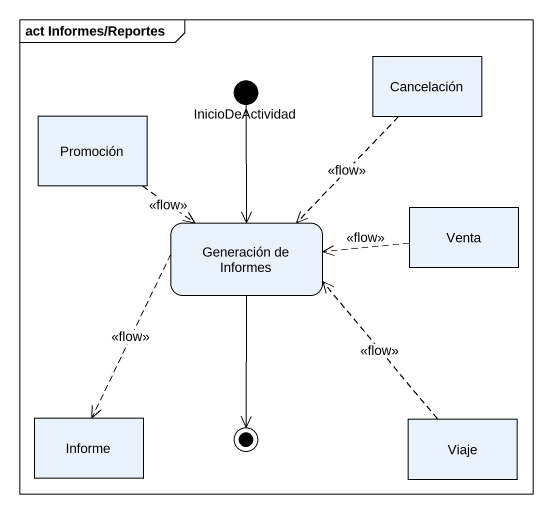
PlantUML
@startuml
mainframe act Informes/Reportes
hide empty description
state Cancelación <<object>>
state Promoción <<object>>
state InicioDeActividad <<start>>
state "Generación de Informes" as Generación_de_Informes
state Venta <<object>>
state Informe <<object>>
state Viaje <<object>>
Cancelación -[dashed]-> Generación_de_Informes : <<flow>>
Promoción -[dashed]-> Generación_de_Informes : <<flow>>
InicioDeActividad --> Generación_de_Informes
Generación_de_Informes -[dashed]-> Informe : <<flow>>
Venta -left[dashed]-> Generación_de_Informes : <<flow>>
Viaje -up[dashed]-> Generación_de_Informes : <<flow>>
Generación_de_Informes --> [*]
@enduml
